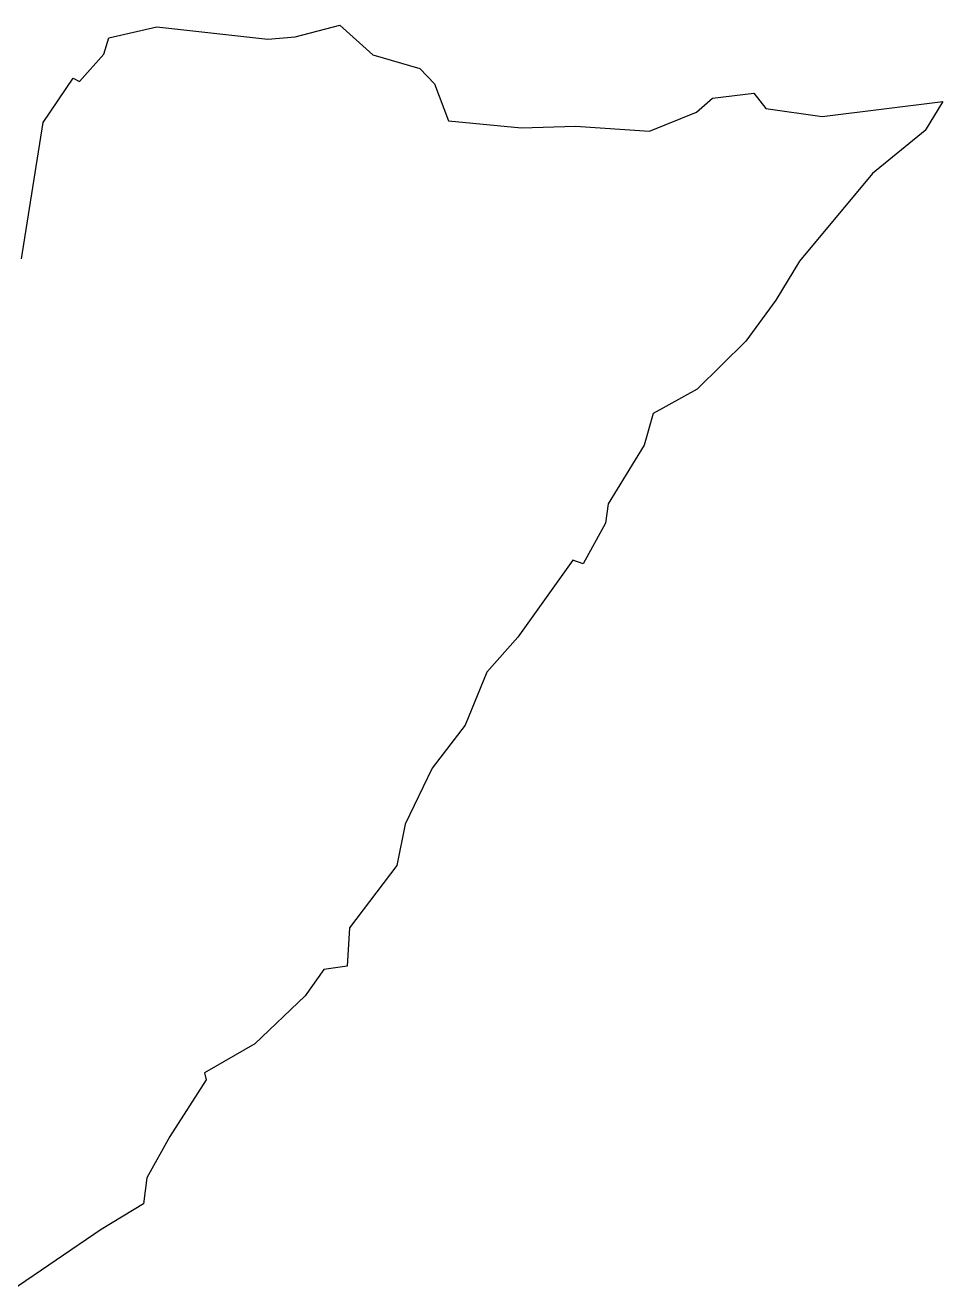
# Model space of a CAD drawing. Header units: metres. Extents: x 350918 to 355985, y 1754085 to 1757789.
# Drawn here: x 353809 to 355985, y 1754788 to 1757789 of the extents above; entities that cross this region are included whole.
import ezdxf

# ---------------------------------------------------------------- set-up
doc = ezdxf.new("R2010")
doc.units = ezdxf.units.M
doc.layers.add('VILLAGE BOUNDRY', color=10, linetype='Continuous')

msp = doc.modelspace()

# ---------------------------------------------------------------- linework, layer by layer
at = {"color": 3}
msp.add_lwpolyline([(354554.9, 1757788.7), (354633.8, 1757718.5)], dxfattribs=at)
at = {"layer": 'VILLAGE BOUNDRY', "color": 3}
for points in [[(353800, 1757235.2), (353851.6, 1757558), (353923.2, 1757663.4), (353937.6, 1757655.2), (353995.6, 1757720), (354007.2, 1757758.8), (354121.2, 1757785.1), (354384.7, 1757755.5), (354449, 1757761.6), (354554.9, 1757788.7)], [(354633.8, 1757718.5), (354745.3, 1757686.2), (354779.4, 1757649.9), (354812.8, 1757561.9), (354986.3, 1757545.9), (355114.1, 1757549.6), (355289.7, 1757537.8), (355400.8, 1757582.7), (355439.4, 1757616.1), (355536.9, 1757627.9), (355565.6, 1757591.1), (355699.5, 1757572.2), (355985, 1757608.4), (355943.7, 1757539.3), (355818.5, 1757437.1), (355645, 1757229.6), (355589.3, 1757136.9), (355517.9, 1757040.1), (355402.8, 1756925.9), (355298.3, 1756868.1), (355276.7, 1756793.2), (355191.7, 1756654), (355185.1, 1756608.2), (355132.1, 1756512.1), (355107.7, 1756520.3), (354977.1, 1756338.1), (354903.6, 1756254.7), (354852.5, 1756129.5), (354774, 1756027.4), (354710.1, 1755894.2), (354690.8, 1755796.5), (354578.4, 1755648.8), (354572.7, 1755557.7), (354517.4, 1755550.3), (354473, 1755487.1), (354353.5, 1755373.6), (354234.1, 1755305.1), (354238, 1755288.2), (354151.9, 1755153.9), (354097.9, 1755055.9), (354089.8, 1754994.1), (353989.2, 1754933.3), (353775.6, 1754788.3)]]:
    msp.add_lwpolyline(points, dxfattribs=at)

doc.saveas('drawing.dxf')
